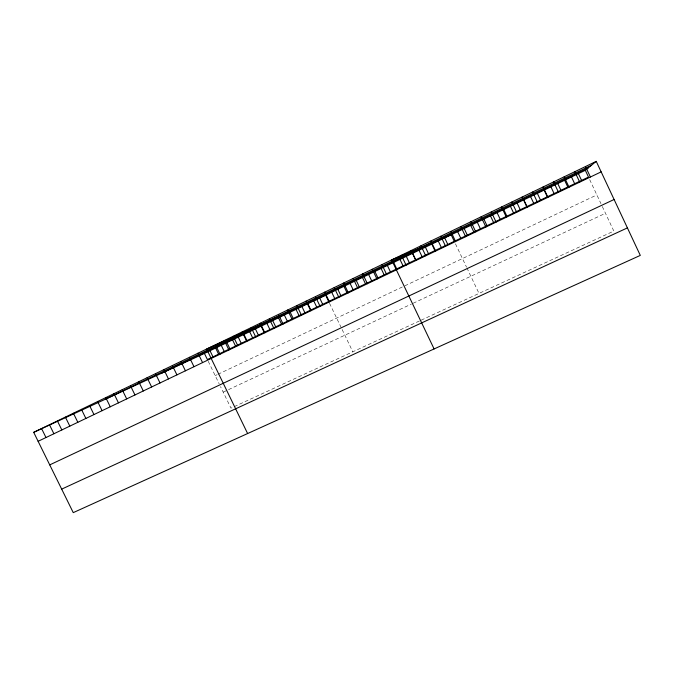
<?xml version="1.0" encoding="UTF-8"?>
<svg xmlns="http://www.w3.org/2000/svg" width="674" height="674" viewBox="0 0 674 674"><rect width="100%" height="100%" fill="white"/><g stroke="black" fill="none" stroke-linecap="round" stroke-linejoin="round"><path stroke-width="0.51" stroke-dasharray="3.37 2.53" d="M215.175 375.603L217.045 374.719M217.98 374.272L403.018 286.677M404.821 285.827L596.869 194.921M223.195 392.125L411.334 304.109M413.137 303.258L605.471 213.279M419.397 321.001L230.971 408.149L220.524 386.623M421.199 320.158L613.82 231.072L601.376 204.542M208.249 361.323L219.185 383.868M329.544 303.325L340.943 327.067M342.114 329.51L352.814 351.794M455.447 243.803L466.45 266.988M466.855 267.831L479.003 293.426M589.691 179.638L600.964 203.666"/><path stroke-width="1.01" d="M33.7 432.337L204.416 353.437L585.318 170.303L596.237 161.364L640.3 255.404L73.255 512.636L33.7 432.337L596.237 161.364M105.473 399.168L591.511 165.231M161.634 373.211L587.955 168.146M38.115 441.301L601.157 171.87M49.733 464.883L614.098 199.487M61.679 489.13L627.41 227.896M57.4 420.921L61.84 429.953M49.463 424.746L53.895 433.753M41.561 428.554L45.992 437.536M105.776 397.618L110.258 406.784M97.62 401.552L102.094 410.685M89.499 405.462L93.972 414.577M81.419 409.354L85.884 418.444M73.382 413.229L77.83 422.295M65.37 417.08L69.818 426.137M147.117 377.71L151.633 386.977M138.768 381.728L143.284 390.979M130.461 385.73L134.969 394.956M122.196 389.707L126.695 398.915M113.965 393.675L118.456 402.858M198.004 353.193L202.571 362.604M189.419 357.33L193.986 366.715M180.876 361.441L185.434 370.81M172.375 365.535L176.925 374.879M163.917 369.613L168.458 378.931M155.5 373.674L160.024 382.967M249.666 331.684L252.657 337.868M243.946 334.43L246.937 340.606M242.185 331.911L246.802 341.44M238.251 337.168L241.233 343.336M233.229 336.225L237.838 345.728M232.564 339.898L235.546 346.057M226.902 342.628L229.876 348.77M224.316 340.522L228.916 350M221.257 345.341L224.231 351.474M215.453 344.793L220.036 354.246M215.629 348.045L218.595 354.17M210.01 350.75L212.976 356.858M247.619 433.534L206.623 349.039L325.626 295.161L328.659 301.48M204.416 353.437L207.381 359.537L588.495 177.085L585.318 170.303M296.846 305.583L301.505 315.264M296.046 309.383L299.062 315.651M290.182 312.205L293.198 318.457M287.63 310.023L292.28 319.678M284.344 315.011L287.351 321.254M278.455 314.446L283.097 324.076M278.514 317.808L281.521 324.042M272.709 320.605L275.717 326.823M269.322 318.844L273.956 328.449M266.921 323.385L269.92 329.594M260.231 323.217L264.857 332.804M261.15 326.157L264.149 332.366M255.404 328.92L258.395 335.121M251.191 327.572L255.808 337.135M343.647 283.038L348.348 292.853M343.942 286.357L346.984 292.71M337.817 289.298L340.859 295.642M334.194 287.596L338.887 297.377M331.709 292.238L334.751 298.565M324.784 292.12L329.468 301.885M319.67 298.026L322.703 304.328M315.432 296.636L320.108 306.367M313.739 300.874L316.763 307.176M307.824 303.721L310.84 310.006M306.114 301.118L310.781 310.824M301.927 306.56L304.943 312.829M393.658 262.447L396.733 268.892M434.098 348.947L391.619 259.928L451.176 234.796L454.276 241.343M387.373 265.472L390.448 271.9M381.931 264.596L386.665 274.512M381.113 268.488L384.172 274.899M374.862 271.487L377.929 277.89M372.284 269.246L377.01 279.129M368.636 274.478L371.694 280.873M362.688 273.863L367.406 283.729M362.435 277.461L365.493 283.847M356.251 280.435L359.301 286.812M353.142 278.463L357.852 288.295M350.084 283.4L353.134 289.761M440.821 236.237L445.607 246.305M438.243 241.014L441.344 247.535M430.88 241.022L435.657 251.065M431.815 244.106L434.907 250.618M425.404 247.189L428.496 253.685M420.989 245.783L425.757 255.808M419.009 250.265L422.101 256.743M412.64 253.323L415.723 259.793M411.148 250.526L415.909 260.518M406.296 256.373L409.379 262.835M401.359 255.235L406.11 265.202M399.968 259.414L403.044 265.868M490.478 215.907L493.604 222.513M483.873 219.084L486.99 225.68M481.093 216.834L485.912 227.02M477.285 222.243L480.41 228.831M470.941 221.721L475.76 231.881M470.722 225.402L473.839 231.974M464.184 228.545L467.301 235.108M460.848 226.582L465.658 236.717M457.671 231.679L460.78 238.225M450.805 231.418L455.607 241.519M444.697 237.914L447.797 244.443M537.338 193.371L540.489 200.068M532.612 192.014L537.473 202.343M530.573 196.623L533.724 203.304M523.833 199.866L526.975 206.539M522.198 197.035L527.06 207.331M517.118 203.093L520.261 209.757M511.844 202.023L516.688 212.293M510.42 206.311L513.563 212.959M503.748 209.521L506.882 216.152M501.54 206.985L506.376 217.23M497.1 212.714L500.234 219.336M491.287 211.922L496.115 222.134M585.495 166.545L590.407 177.018M578.393 173.631L581.569 180.405M574.804 171.693L579.707 182.132M571.493 176.95L574.661 183.707M564.172 176.815L569.067 187.229M564.61 180.261L567.786 187.001M557.76 183.555L560.928 190.287M553.598 181.904L558.485 192.292M550.928 186.841L554.087 193.556M543.076 186.976L547.954 197.33M544.12 190.11L547.28 196.816"/></g></svg>
